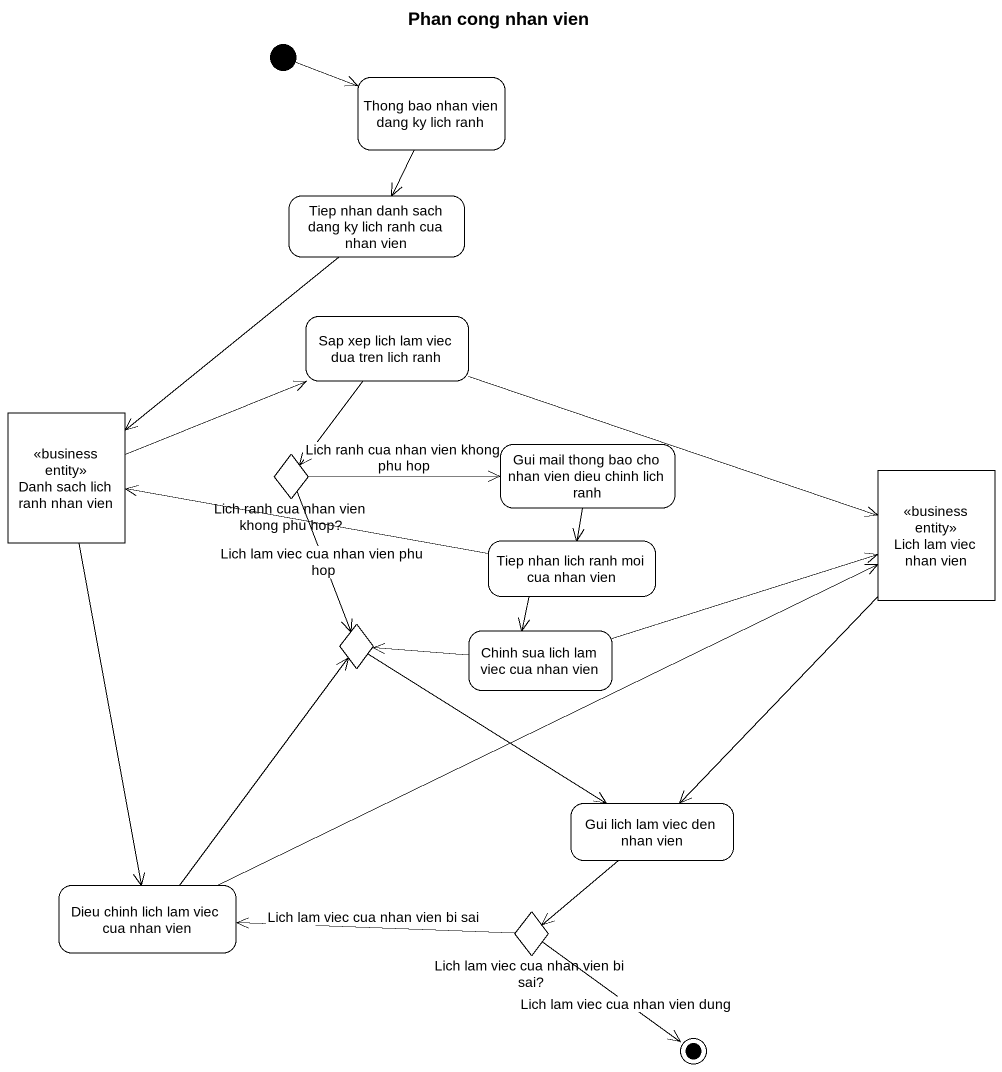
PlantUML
@startuml
title Phan cong nhan vien
hide empty description
state "Thong bao nhan vien dang ky lich ranh" as Thong_bao_nhan_vien_dang_ky
state "Tiep nhan danh sach dang ky lich ranh cua nhan vien" as Tiep_nhan_danh_sach_dang_ky
state "Sap xep lich lam viec dua tren lich ranh" as Sap_xep_lich_lam_viec_dua
state "Danh sach lich ranh nhan vien" as Danh_sach_lich_ranh_nhan <<business entity>>
state "Lich ranh cua nhan vien khong phu hop?" as Lich_ranh_cua_nhan_vien <<choice>>
state "Gui mail thong bao cho nhan vien dieu chinh lich ranh" as Gui_mail_thong_bao_cho_nhan
state "Lich lam viec nhan vien" as Lich_lam_viec_nhan_vien <<business entity>>
state "Tiep nhan lich ranh moi cua nhan vien" as Tiep_nhan_lich_ranh_moi_cua
state choice1 <<choice>>
state "Chinh sua lich lam viec cua nhan vien" as Chinh_sua_lich_lam_viec_cua
state "Gui lich lam viec den nhan vien" as Gui_lich_lam_viec_den_nhan
state "Dieu chinh lich lam viec cua nhan vien" as Dieu_chinh_lich_lam_viec
state "Lich lam viec cua nhan vien bi sai?" as Lich_lam_viec_cua_nhan_vien <<choice>>
[*] -right-> Thong_bao_nhan_vien_dang_ky
Thong_bao_nhan_vien_dang_ky --> Tiep_nhan_danh_sach_dang_ky
Tiep_nhan_danh_sach_dang_ky --> Danh_sach_lich_ranh_nhan
Sap_xep_lich_lam_viec_dua --> Lich_ranh_cua_nhan_vien
Sap_xep_lich_lam_viec_dua -right-> Lich_lam_viec_nhan_vien
Danh_sach_lich_ranh_nhan -right-> Sap_xep_lich_lam_viec_dua
Danh_sach_lich_ranh_nhan --> Dieu_chinh_lich_lam_viec
Lich_ranh_cua_nhan_vien -right-> Gui_mail_thong_bao_cho_nhan : Lich ranh cua nhan vien khong phu hop
Lich_ranh_cua_nhan_vien --> choice1 : Lich lam viec cua nhan vien phu hop
Gui_mail_thong_bao_cho_nhan --> Tiep_nhan_lich_ranh_moi_cua
Lich_lam_viec_nhan_vien --> Gui_lich_lam_viec_den_nhan
Tiep_nhan_lich_ranh_moi_cua -left-> Danh_sach_lich_ranh_nhan
Tiep_nhan_lich_ranh_moi_cua --> Chinh_sua_lich_lam_viec_cua
choice1 --> Gui_lich_lam_viec_den_nhan
Chinh_sua_lich_lam_viec_cua -right-> Lich_lam_viec_nhan_vien
Chinh_sua_lich_lam_viec_cua -left-> choice1
Gui_lich_lam_viec_den_nhan --> Lich_lam_viec_cua_nhan_vien
Dieu_chinh_lich_lam_viec -right-> Lich_lam_viec_nhan_vien
Dieu_chinh_lich_lam_viec -up-> choice1
Lich_lam_viec_cua_nhan_vien -left-> Dieu_chinh_lich_lam_viec : Lich lam viec cua nhan vien bi sai
Lich_lam_viec_cua_nhan_vien --> [*] : Lich lam viec cua nhan vien dung
@enduml
